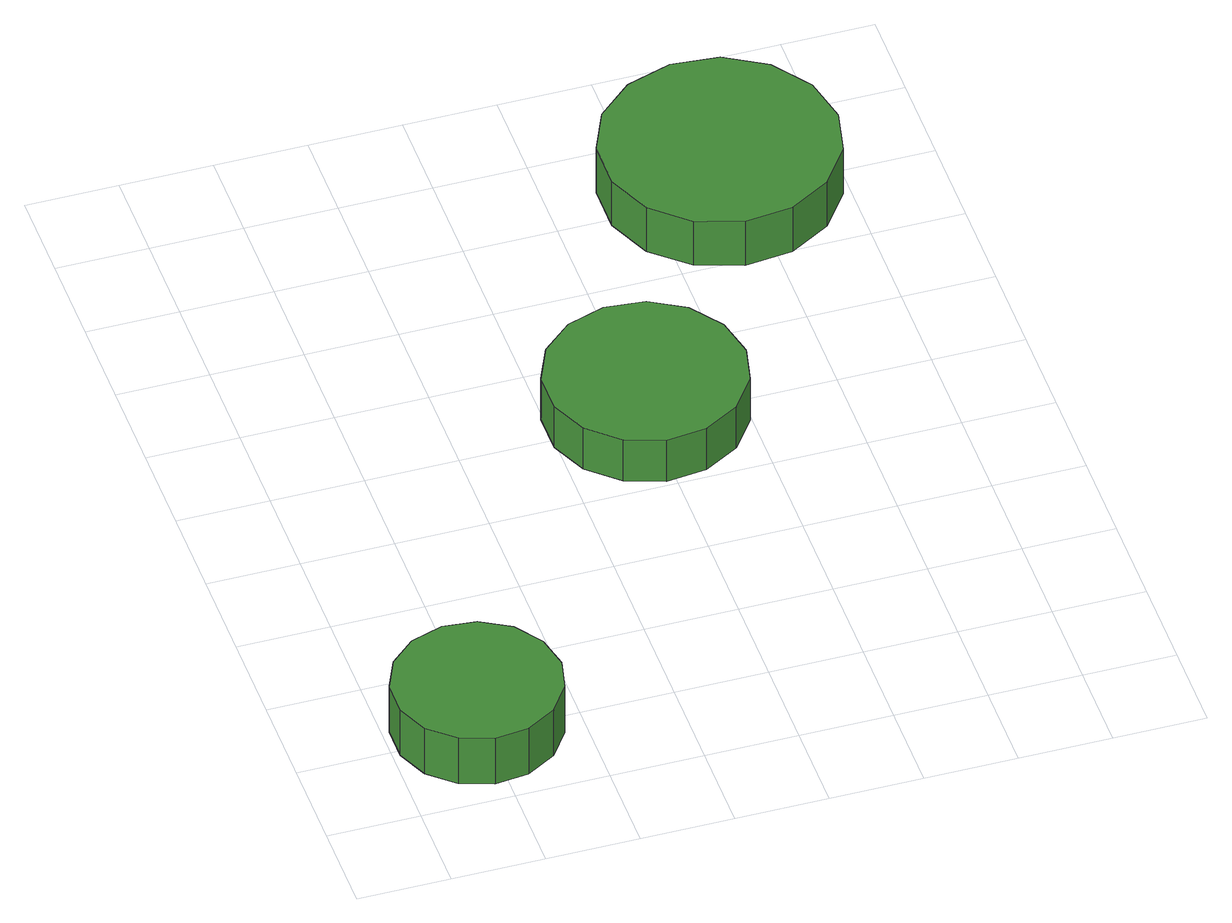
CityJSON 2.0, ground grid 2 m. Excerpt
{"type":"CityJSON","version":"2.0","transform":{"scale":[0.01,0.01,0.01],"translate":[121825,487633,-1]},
"CityObjects":{
"tree1":{"type":"SolitaryVegetationObject","attributes":{"function":"something"},"geometry":[{"type":"MultiSurface","lod":"1","boundaries":[[[0,1,2,3,4,5,6,7,8,9,10,11,12,13,14]],[[15,16,17,18,19,20,21,22,23,24,25,26,27,28,29]],[[0,29,28,1]],[[1,28,27,2]],[[2,27,26,3]],[[3,26,25,4]],[[4,25,24,5]],[[5,24,23,6]],[[6,23,22,7]],[[7,22,21,8]],[[8,21,20,9]],[[9,20,19,10]],[[10,19,18,11]],[[11,18,17,12]],[[12,17,16,13]],[[13,16,15,14]],[[14,15,29,0]]]}]},
"tree2":{"type":"SolitaryVegetationObject","attributes":{"function":"something"},"geometry":[{"type":"MultiSurface","lod":"1","boundaries":[[[30,31,32,33,34,35,36,37,38,39,40,41,42,43,44]],[[45,46,47,48,49,50,51,52,53,54,55,56,57,58,59]],[[30,59,58,31]],[[31,58,57,32]],[[32,57,56,33]],[[33,56,55,34]],[[34,55,54,35]],[[35,54,53,36]],[[36,53,52,37]],[[37,52,51,38]],[[38,51,50,39]],[[39,50,49,40]],[[40,49,48,41]],[[41,48,47,42]],[[42,47,46,43]],[[43,46,45,44]],[[44,45,59,30]]]}]},
"tree3":{"type":"SolitaryVegetationObject","attributes":{"function":"something"},"geometry":[{"type":"MultiSurface","lod":"1","boundaries":[[[60,61,62,63,64,65,66,67,68,69,70,71,72,73,74]],[[75,76,77,78,79,80,81,82,83,84,85,86,87,88,89]],[[60,89,88,61]],[[61,88,87,62]],[[62,87,86,63]],[[63,86,85,64]],[[64,85,84,65]],[[65,84,83,66]],[[66,83,82,67]],[[67,82,81,68]],[[68,81,80,69]],[[69,80,79,70]],[[70,79,78,71]],[[71,78,77,72]],[[72,77,76,73]],[[73,76,75,74]],[[74,75,89,60]]]}]}
},
"vertices":[
[369,224,207],[353,297,207],[310,357,207],[245,394,207],[172,402,207],[101,379,207],[46,329,207],[16,261,207],[16,187,207],[46,119,207],[101,70,207],[172,47,207],[245,55,207],[310,92,207],[353,152,207],[353,152,84],[310,92,84],[245,55,84],[172,47,84],[101,70,84],[46,119,84],[16,187,84],[16,261,84],[46,329,84],[101,379,84],[172,402,84],[245,394,84],[310,357,84],[353,297,84],[369,224,84],
[1014,1021,197],[995,1108,197],[943,1179,197],[867,1223,197],[779,1232,197],[696,1205,197],[630,1146,197],[594,1065,197],[594,977,197],[630,897,197],[696,838,197],[779,810,197],[867,820,197],[943,864,197],[995,935,197],[995,935,86],[943,864,86],[867,820,86],[779,810,86],[696,838,86],[630,897,86],[594,977,86],[594,1065,86],[630,1146,86],[696,1205,86],[779,1232,86],[867,1223,86],[943,1179,86],[995,1108,86],[1014,1021,86],
[1404,1631,207],[1382,1733,207],[1321,1817,207],[1231,1870,207],[1127,1880,207],[1028,1848,207],[950,1778,207],[908,1683,207],[908,1579,207],[950,1483,207],[1028,1414,207],[1127,1381,207],[1231,1392,207],[1321,1445,207],[1382,1529,207],[1382,1529,88],[1321,1445,88],[1231,1392,88],[1127,1381,88],[1028,1414,88],[950,1483,88],[908,1579,88],[908,1683,88],[950,1778,88],[1028,1848,88],[1127,1880,88],[1231,1870,88],[1321,1817,88],[1382,1733,88],[1404,1631,88]
]}
